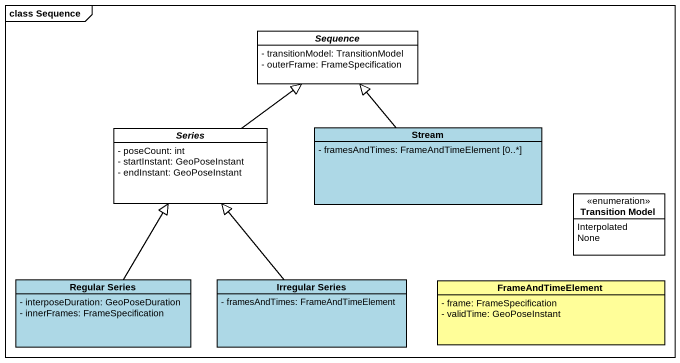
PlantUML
@startuml
mainframe class Sequence
hide circle
hide empty members
skinparam classAttributeIconSize 0
abstract class Sequence {
  - transitionModel: TransitionModel
  - outerFrame: FrameSpecification
}
abstract class Series {
  - poseCount: int
  - startInstant: GeoPoseInstant
  - endInstant: GeoPoseInstant
}
class Stream #ADD8E6 {
  - framesAndTimes: FrameAndTimeElement [0..*]
}
enum "Transition Model" as Transition_Model {
  Interpolated
  None
}
class "Regular Series" as Regular_Series #ADD8E6 {
  - interposeDuration: GeoPoseDuration
  - innerFrames: FrameSpecification
}
class "Irregular Series" as Irregular_Series #ADD8E6 {
  - framesAndTimes: FrameAndTimeElement
}
class FrameAndTimeElement #FFFE99 {
  - frame: FrameSpecification
  - validTime: GeoPoseInstant
}
Series -up-|> Sequence
Stream -up-|> Sequence
Regular_Series -up-|> Series
Irregular_Series -up-|> Series
@enduml
